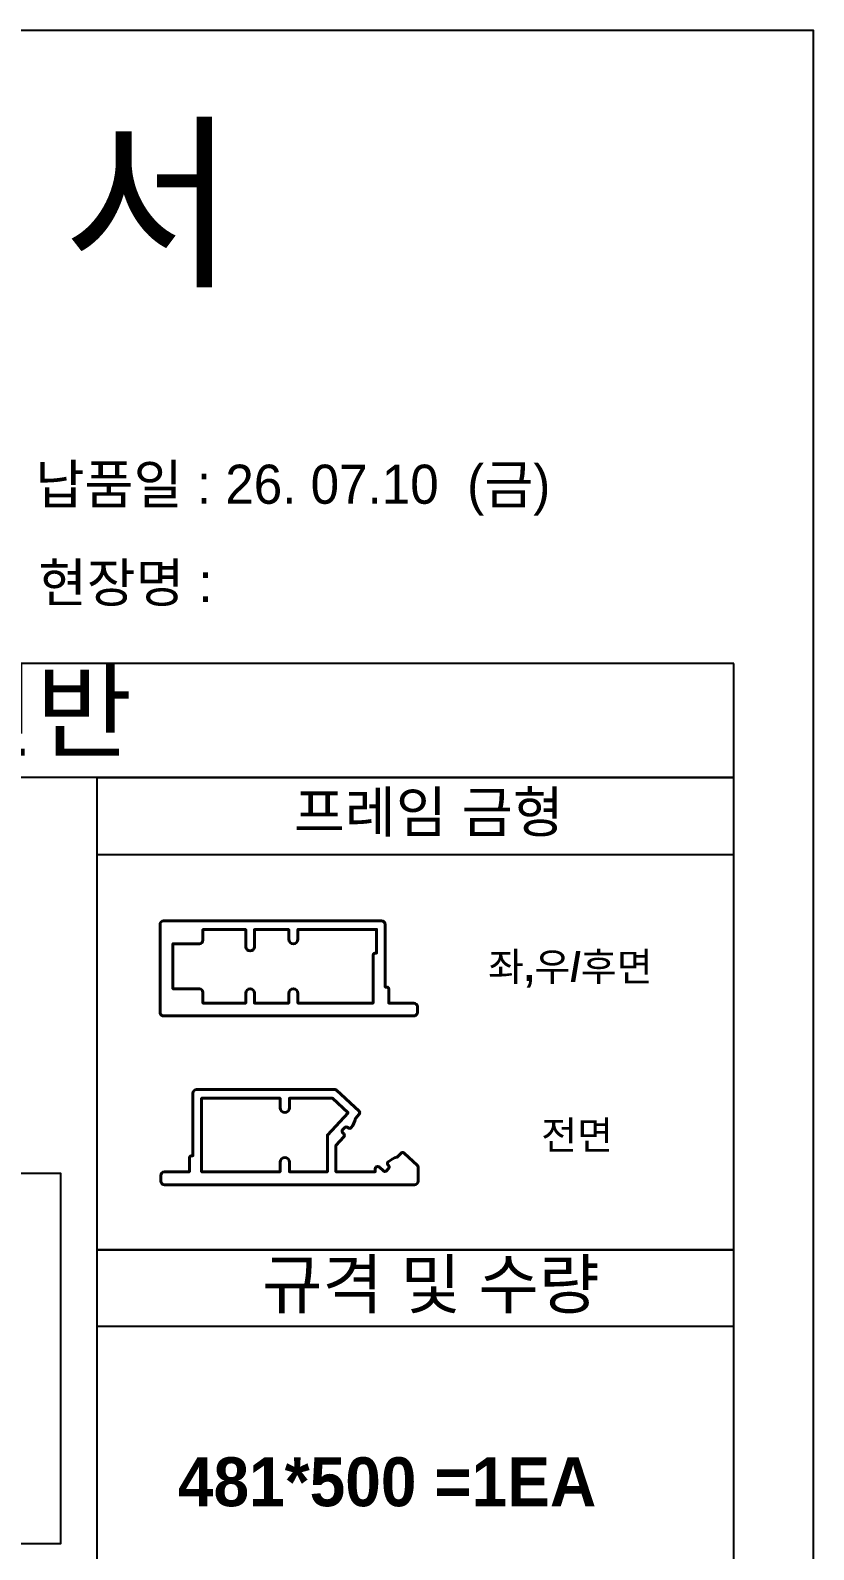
# Model space of a CAD drawing. Header units: millimetres. Extents: x -44117 to 256353, y -2095463 to 65325.
# Drawn here: x 99865 to 101104, y -1027604 to -1025202 of the extents above; entities that cross this region are included whole.
import ezdxf

# ---------------------------------------------------------------- set-up
doc = ezdxf.new("R2010")
doc.units = ezdxf.units.MM
doc.header["$LTSCALE"] = 10
doc.layers.add('1', color=2, linetype='Continuous', lineweight=40)
doc.layers.add('D', color=4, linetype='Continuous', lineweight=5)
doc.dimstyles.get("Standard").update_dxf_attribs({"dimtxt": 0.18, "dimasz": 0.18, "dimexe": 0.18, "dimexo": 0.0625, "dimgap": 0.09, "dimtad": 0, "dimtih": 1, "dimtoh": 1, "dimdec": 4, "dimzin": 0, "dimdsep": 46, "dimtxsty": 'Standard', "dimcen": 0.09, "dimadec": 0, "dimazin": 0, "dimtfac": 1, "dimtdec": 4, "dimtofl": 0, "dimtmove": 0, "dimatfit": 3, "dimfxl": 0, "dimtolj": 1, "dimtzin": 0, "dimarcsym": 0})

# ---------------------------------------------------------------- blocks, each defined once
blk = doc.blocks.new('*D7684')
at = {"layer": 'D', "color": 0, "linetype": 'ByBlock', "lineweight": -2}
for p, q in [((100472.6, -1027021.5), (100472.7, -1027021.5)), ((100472.7, -1027021.6), (100472.7, -1027021.4)), ((100476.7, -1027026), (100476.6, -1027025.9)), ((100476.9, -1027026), (100476.7, -1027026))]:
    blk.add_line(p, q, dxfattribs=at)
at = {"layer": 'D', "color": 0}
blk.add_solid([(100476.6, -1027025.8), (100476.5, -1027025.9), (100476.4, -1027025.7)], dxfattribs=at)
at = {"layer": 'Defpoints', "color": 0}
for p in [(100472.7, -1027021.5), (100476.4, -1027025.7)]:
    blk.add_point(p, dxfattribs=at)
at = {"layer": 'D', "color": 0, "insert": (100477.5, -1027026), "char_height": 0.18, "attachment_point": 5}
blk.add_mtext('\\A1;R5.6506', dxfattribs=at)

msp = doc.modelspace()

# ---------------------------------------------------------------- linework, layer by layer
for p, q in [((100977.37587, -1026202.92137), (98200.89919, -1026202.92137)), ((100977.37587, -1026383.21206), (98200.89919, -1026383.21206)), ((99970.40857, -1026383.21206), (99970.40857, -1029359.50542))]:
    msp.add_line(p, q)
for points in [[(98074.69571, -1029485.7089), (101103.57936, -1029485.7089), (101103.57936, -1025202.00202), (98074.69571, -1025202.00202)], [(100977.48275, -1026384.05179), (99970.40857, -1026384.05179), (99970.40857, -1027130.21008), (100977.48275, -1027130.21008)], [(100977.48275, -1026384.05179), (99970.40857, -1026384.05179), (99970.40857, -1026504.99728), (100977.48275, -1026504.99728)], [(100977.48275, -1027130.21008), (99970.40857, -1027130.21008), (99970.40857, -1027251.15556), (100977.48275, -1027251.15556)]]:
    msp.add_lwpolyline(points, close=True)
msp.add_lwpolyline([(98200.89919, -1026202.92137), (98200.89919, -1029359.50542), (100977.37587, -1029359.50542), (100977.37587, -1026202.92137)])
at = {"color": 1, "elevation": -0.0648}
msp.add_lwpolyline([(98245.66372, -1027009.22223), (99913.09541, -1027009.22223), (99913.09541, -1027595.16112), (98245.66372, -1027595.16112)], close=True, dxfattribs=at)
at = {"layer": '1'}
for points in [[(100477.09966, -1026754.73552), (100477.09966, -1026745.6945, 0.4142135624), (100471.44902, -1026740.04387), (100431.89456, -1026740.04387), (100431.89456, -1026718.00638, 0.4142135624), (100428.50417, -1026714.616), (100426.24392, -1026714.616), (100426.24392, -1026615.72984, 0.4142135624), (100420.59328, -1026610.0792), (100075.90439, -1026610.0792, 0.4142135624), (100070.25375, -1026615.72984), (100070.25375, -1026754.73552, 0.4142135624), (100075.90439, -1026760.38616), (100471.44902, -1026760.38616, 0.4142135624)], [(100273.6767, -1026724.78714), (100273.6767, -1026740.04387), (100219.43058, -1026740.04387), (100219.43058, -1026724.22208, 1), (100205.86905, -1026724.22208), (100205.86905, -1026740.04387), (100138.0614, -1026740.04387), (100138.0614, -1026723.09195, 0.4142135624), (100132.41076, -1026717.44132), (100090.59604, -1026717.44132), (100090.59604, -1026646.31225), (100132.41076, -1026646.31225, 0.4142135624), (100138.0614, -1026640.66161), (100138.0614, -1026623.70969), (100205.86905, -1026623.70969), (100205.86905, -1026650.83276, 1), (100219.43058, -1026650.83276), (100219.43058, -1026623.70969), (100273.6767, -1026623.70969), (100273.6767, -1026638.89745, 1), (100288.36836, -1026638.89745), (100288.36836, -1026623.64429), (100412.68239, -1026623.64429), (100412.68239, -1026660.93494), (100410.42213, -1026660.93494, 0.4142135624), (100407.03175, -1026664.32532), (100407.03175, -1026740.04387), (100288.36836, -1026740.04387), (100288.36836, -1026724.78714, 1)], [(100456.13963, -1026977.17365), (100477.22075, -1026996.78826, -0.2082908297), (100478.30166, -1026999.2704), (100478.30166, -1027021.52666, -0.4142135624), (100472.65103, -1027027.17729), (100077.10639, -1027027.17729, -0.4142135624), (100071.45575, -1027021.52666), (100071.45575, -1027012.48564, -0.4142135624), (100077.10639, -1027006.835), (100116.66085, -1027006.835), (100116.66085, -1026984.79751, -0.4142135624), (100120.05124, -1026981.40713), (100122.31149, -1026981.40713), (100122.31149, -1026882.52097, -0.4142135624), (100127.96213, -1026876.87033), (100347.00367, -1026876.87033, -0.1895674439), (100349.31314, -1026877.77857), (100384.966, -1026910.95123, -0.405078233), (100385.20971, -1026915.66406), (100379.43059, -1026922.27868, -0.1110445859), (100372.68168, -1026936.91301, -0.4429793595), (100367.67717, -1026937.33191), (100367.04721, -1026936.74446, 0.4142135624), (100362.25541, -1026936.9118), (100358.86413, -1026940.5485, 0.4142135624), (100359.03146, -1026945.3403), (100360.68451, -1026946.88179, -0.4142135624), (100360.85184, -1026951.6736), (100348.337, -1026965.09412), (100348.337, -1027006.835), (100410.49401, -1027006.835), (100410.49401, -1027001.98959, -0.4142135624), (100413.88439, -1026998.59921), (100414.80914, -1026998.59921, -0.1898559321), (100417.12138, -1026999.51002), (100423.50025, -1027005.45842, 0.4142135624), (100428.29206, -1027005.29109), (100431.68334, -1027001.65439, 0.4142135624), (100431.516, -1026996.86258), (100430.88882, -1026996.27772, -0.4447681685), (100430.97283, -1026991.24282, -0.1035172082), (100444.83558, -1026983.47359, 0.1247014273), (100446.25294, -1026982.59943), (100451.39623, -1026977.29556, -0.4081778037)], [(100260.18705, -1026905.68502), (100260.18705, -1026890.43186), (100135.87302, -1026890.43186), (100135.87302, -1027006.83144), (100254.53641, -1027006.83144), (100260.18705, -1027006.83144), (100260.18705, -1026991.57828, -1), (100274.87871, -1026991.57828), (100274.87871, -1026997.79398), (100274.87871, -1027006.83144), (100334.77547, -1027006.83144), (100334.77547, -1026948.63165), (100367.61786, -1026913.33375), (100343.00369, -1026890.43186), (100274.87871, -1026890.43186), (100274.87871, -1026905.68502, -1)]]:
    msp.add_lwpolyline(points, format="xyb", close=True, dxfattribs=at)

# ---------------------------------------------------------------- texts
at = {"attachment_point": 1}
for s, width, gutter_width, heights, insert, char_height in [('{\\fGulim|b0|i0|c129|p50;작 업 지 시 서}', 5165.1929222, 19.52182, [-243.39112], (98500.52089, -1025366.17421), 218.6444157), ('{\\fGulim|b0|i0|c129|p50;납품일 : 26. 07.10  (금)}', 5962.7898377, 22.53634, [63.26442], (99873.23101, -1025888.6985), 61.8397079), ('{\\fGulim|b0|i0|c129|p50;현장명 :  }', 5921.931954, 22.38191, [68.53074], (99877.54566, -1026044.48489), 61.4159734), ('{\\fGulim|b0|i0|c129|p50;영림 조명선반}', 2879.37046, 10.88257, [-136.00456], (99064.66565, -1026217.33862), 121.8847546), ('{\\f굴림|b1|i0|c129|p50;프레임 금형}', 19448.9777018, 250.13109, [-71.72126], (100281.6655, -1026405.63026), 64.3194219), ('{\\f굴림|b1|i0|c129|p50;좌,우/후면}', 13693.2246921, 176.107, [-56.00682], (100588.9479, -1026659.95849), 45.2846576), ('{\\f굴림|b1|i0|c129|p50;전면}', 13693.2246921, 176.107, [-48.87868], (100672.81281, -1026926.3529), 45.2846576), ('{\\f굴림|b1|i0|c129|p50;규격 및 수량}', 23047.5408631, 296.4118, [-85.19319], (100231.34833, -1027146.52459), 76.220176), ('{\\f굴림|b1|i0|c129|p50;481*500 =1EA}', 23400.5355507, 300.95162, [-79.74194], (100098.48318, -1027458.27038), 77.3875595)]:
    msp.add_mtext_dynamic_manual_height_columns(s, width=width, gutter_width=gutter_width, heights=heights, dxfattribs=dict(at, insert=insert, char_height=char_height))

# ---------------------------------------------------------------- dimensions: what is measured, and where the dimension line sits
at = {"layer": 'D'}
dim = msp.add_radius_dim(center=(100472.65103, -1027021.52666), mpoint=(100476.43706, -1027025.72137), dimstyle='Standard', override={"dimfxl": 2, "dimarcsym": 1}, dxfattribs=at)
dim.commit()
dim.dimension.update_dxf_attribs({"geometry": '*D7684', "text_midpoint": (100477.47327, -1027025.98861, 5.56965)})

doc.saveas('drawing.dxf')
